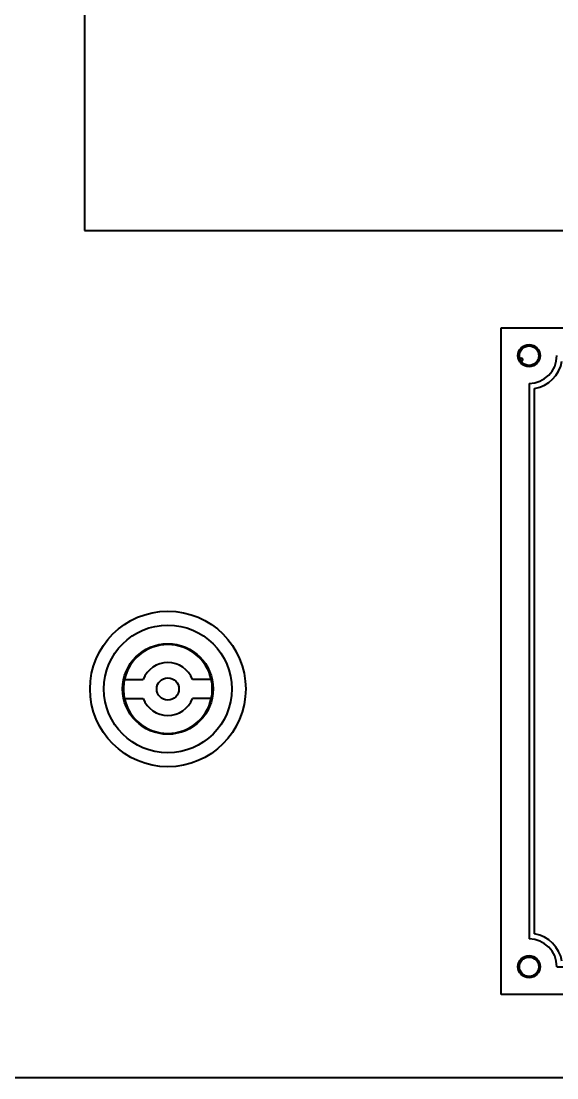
# Model space of a CAD drawing. Header units: millimetres. Extents: x 9486 to 14955, y -5687 to 1872.
# Drawn here: x 12413.8 to 12510.2, y -4830.3 to -4640.1 of the extents above; entities that cross this region are included whole.
import ezdxf

# ---------------------------------------------------------------- set-up
doc = ezdxf.new("R2010")
doc.units = ezdxf.units.MM
doc.layers.add('가시적인 것(ISO)', color=3, linetype='Continuous', lineweight=40)

# ---------------------------------------------------------------- blocks, each defined once
blk = doc.blocks.new('A$C74B527A4')
at = {"layer": '가시적인 것(ISO)'}
for p, q in [((-155, -194.2), (-155, -403.2)), ((-155, -403.2), (155, -403.2)), ((-80, -420.7), (80, -420.7)), ((-80, -540.7), (-80, -420.7)), ((-75, -430.7), (-75, -530.7)), ((-74, -529.78), (-74, -431.62)), ((-147.82, -484), (-144.44, -484)), ((-132.18, -484), (-135.56, -484)), ((-147.82, -487.4), (-144.44, -487.4)), ((-132.18, -487.4), (-135.56, -487.4)), ((-70, -535.7), (70, -535.7)), ((80, -540.7), (-80, -540.7)), ((200, -555.7), (-200, -555.7))]:
    blk.add_line(p, q, dxfattribs=at)
for centre, radius in [((-75, -425.7), 2), ((-75, -425.7), 1.75), ((-140, -485.7), 14), ((-140, -485.7), 11.5), ((-140, -485.7), 8.15), ((-140, -485.7), 2), ((-75, -535.7), 2), ((-75, -535.7), 1.75)]:
    blk.add_circle(centre, radius, dxfattribs=at)
for centre, radius, start, end in [((-75, -425.7), 5, 270, 0), ((-76.37, -426.43), 0.25, 248.5476, 167.5543), ((-75, -425.7), 6, 279.5941, 350.4059), ((-140, -485.7), 8, 12.2689, 167.7311), ((-140, -485.7), 4.75, 20.971, 159.029), ((-140, -485.7), 8, 167.7311, 192.2689), ((-140, -485.7), 8, 347.7311, 12.2689), ((-140, -485.7), 8, 192.2689, 347.7311), ((-140, -485.7), 4.75, 200.971, 339.029), ((-75, -535.7), 6, 9.5941, 80.4059), ((-75, -535.7), 5, 0, 90)]:
    blk.add_arc(centre, radius, start, end, dxfattribs=at)

msp = doc.modelspace()

# ---------------------------------------------------------------- block references
msp.add_blockref('A$C74B527A4', (12580.198, -4274.617))

doc.saveas('drawing.dxf')
